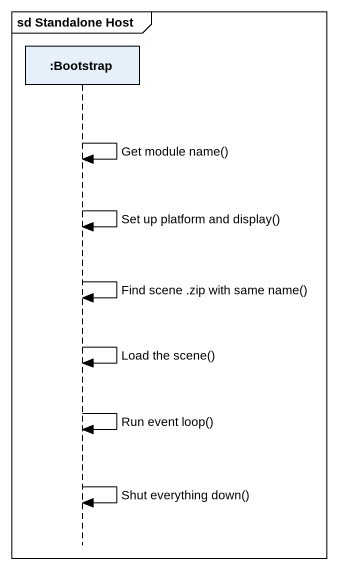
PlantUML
@startuml
mainframe sd Standalone Host
hide footbox
participant ":Bootstrap" as Bootstrap

Bootstrap -> Bootstrap : Get module name()
Bootstrap -> Bootstrap : Set up platform and display()
Bootstrap -> Bootstrap : Find scene .zip with same name()
Bootstrap -> Bootstrap : Load the scene()
Bootstrap -> Bootstrap : Run event loop()
Bootstrap -> Bootstrap : Shut everything down()
@enduml
